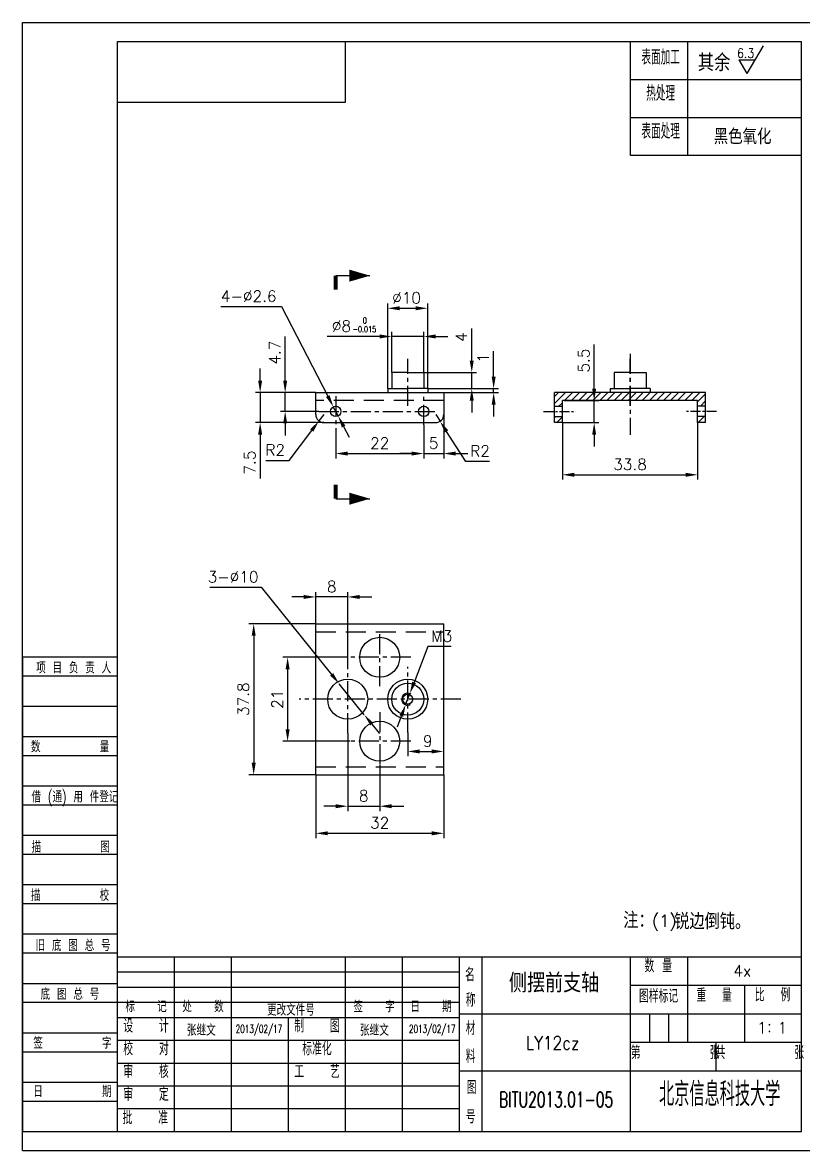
# Model space of a CAD drawing. Extents: x 2854 to 5858, y -1165 to 723.
# Drawn here: x 4616.8 to 4812.1, y -1165.2 to -883 of the extents above; entities that cross this region are included whole.
import ezdxf
from ezdxf.enums import TextEntityAlignment as Align

# ---------------------------------------------------------------- set-up
doc = ezdxf.new("R2010")
doc.units = 0
doc.header["$MEASUREMENT"] = 0
doc.linetypes.add('PF_CENTER', pattern=[2, 1.25, -0.25, 0.25, -0.25])
doc.linetypes.add('PF_DASHED', pattern=[0.75, 0.5, -0.25])
doc.layers.get('0').update_dxf_attribs({"linetype": 'CONTINUOUS'})
doc.layers.get('DEFPOINTS').update_dxf_attribs({"linetype": 'CONTINUOUS'})
for name, color, linetype in [('SMPEN_CENTER', 4, 'PF_CENTER'), ('SMPEN_DASHED', 2, 'PF_DASHED'), ('SMPEN_DIM', 3, 'CONTINUOUS'), ('SMPEN_HATCH', 6, 'CONTINUOUS'), ('SMPEN_TEXT', 6, 'CONTINUOUS'), ('SMPEN_THICK', 7, 'CONTINUOUS')]:
    doc.layers.add(name, color=color, linetype=linetype)
doc.styles.get("Standard").update_dxf_attribs({"font": 'txt.shx', "bigfont": 'hshztxt.shx'})
doc.styles.add('STYLE1', font='complex.shx', dxfattribs={"bigfont": 'hzdx.shx'})
doc.dimstyles.get("Standard").update_dxf_attribs({"dimtxt": 3, "dimasz": 3, "dimexe": 0.18, "dimexo": 0.5, "dimgap": 1, "dimtad": 1, "dimtoh": 1, "dimdec": 1, "dimzin": 0, "dimdsep": 46, "dimtxsty": 'Standard', "dimcen": 0, "dimadec": 1, "dimazin": 0, "dimtfac": 1, "dimtdec": 1, "dimtofl": 0, "dimtmove": 0, "dimatfit": 3, "dimfxl": 0, "dimtolj": 1, "dimtzin": 0, "dimarcsym": 0})
doc.dimstyles.new('STANDARD$0', dxfattribs={"dimtxt": 3, "dimasz": 3, "dimexe": 0.18, "dimexo": 0.5, "dimgap": 1, "dimtad": 1, "dimtoh": 1, "dimdec": 1, "dimzin": 0, "dimdsep": 46, "dimtxsty": 'Standard', "dimcen": 0, "dimadec": 1, "dimazin": 0, "dimtfac": 1, "dimtdec": 1, "dimtofl": 0, "dimtmove": 0, "dimatfit": 3, "dimfxl": 0, "dimtolj": 1, "dimtzin": 0, "dimarcsym": 0})

# ---------------------------------------------------------------- blocks, each defined once
blk = doc.blocks.new('ADDBOX')
for p, q in [((0, 125), (0, 0)), ((0, 125), (25, 125)), ((25, 0), (25, 125))]:
    blk.add_line(p, q)
at = {"color": 1}
for p, q in [((0, 120), (25, 120)), ((0, 99), (25, 99)), ((0, 86), (25, 86)), ((0, 73), (25, 73)), ((0, 60), (25, 60)), ((0, 47), (25, 47)), ((0, 21), (25, 21)), ((0, 8), (25, 8))]:
    blk.add_line(p, q, dxfattribs=at)
for points in [[(0, 112), (25, 112)], [(0, 34), (25, 34)]]:
    blk.add_lwpolyline(points, dxfattribs=at)
for points in [[(0, 104), (25, 104)], [(0, 91), (25, 91)], [(0, 78), (25, 78)], [(0, 65), (25, 65)], [(0, 52), (25, 52)], [(0, 39), (25, 39)], [(0, 26), (25, 26)], [(0, 13), (25, 13)], [(0, 0), (25, 0)]]:
    blk.add_lwpolyline(points)
at = {"color": 1, "width": 0.67}
for s, p in [('项 目 负 责 人', (3.58, 120.61)), ('数        量', (2.2, 99.8)), ('借 (通) 用 件登记', (2.35, 86.62)), ('描        图', (2.35, 73.41)), ('描        校', (2.2, 60.68)), ('旧 底 图 总 号', (3.43, 47.48)), (' 底 图 总 号', (2.97, 34.66)), ('签        字', (2.82, 21.77)), ('日        期', (2.82, 9.04))]:
    blk.add_text(s, height=3, dxfattribs=at).set_placement(p)
at = {"color": 1, "ltscale": 20, "width": 0.67}
blk.add_attdef('PRJMANAGER', text='', height=3.5, dxfattribs=at).set_placement((1.5, 113), align=Align.BOTTOM_LEFT)
at = {"color": 1, "width": 0.67}
for tag, p in [('NUM', (1.5, 92)), ('DRAFTER', (1.5, 66)), ('DVERI', (1.5, 53)), ('OLDDRAWNO', (1.5, 40)), ('DRAWNO', (1.5, 27)), ('SIGNER', (1.5, 14)), ('DATE', (1.5, 1))]:
    blk.add_attdef(tag, text='', height=3.5, dxfattribs=at).set_placement(p, align=Align.BOTTOM_LEFT)
blk = doc.blocks.new('*D308')
at = {"layer": 'DEFPOINTS', "color": 0, "ltscale": 10}
for p in [(4694.53, -979.11), (4695.73, -981.42)]:
    blk.add_point(p, dxfattribs=at)
at = {"layer": 'SMPEN_DIM', "color": 0, "lineweight": -2, "ltscale": 10}
for p, q in [((4666.37, -954.07), (4681.57, -954.07)), ((4681.57, -954.07), (4693.15, -976.45)), ((4695.73, -981.42), (4694.53, -979.11)), ((4697.11, -984.08), (4698.49, -986.75))]:
    blk.add_line(p, q, dxfattribs=at)
at = {"layer": 'SMPEN_DIM', "color": 0, "ltscale": 10}
for points in [[(4693.6, -976.22), (4692.71, -976.68), (4694.53, -979.11)], [(4697.55, -983.85), (4696.66, -984.31), (4695.73, -981.42)]]:
    blk.add_solid(points, dxfattribs=at)
at = {"layer": 'SMPEN_DIM', "color": 0, "ltscale": 10, "insert": (4673.37, -951.47), "char_height": 2.8, "attachment_point": 5}
blk.add_mtext('\\A1;4-∅2.6', dxfattribs=at)
blk = doc.blocks.new('*D307')
at = {"layer": 'DEFPOINTS', "color": 0, "ltscale": 10}
for p in [(4676.23, -975.57), (4690.13, -975.57), (4692.13, -983.07)]:
    blk.add_point(p, dxfattribs=at)
at = {"layer": 'SMPEN_DIM', "color": 0, "lineweight": -2, "ltscale": 10}
for p, q in [((4676.23, -972.57), (4676.23, -969.57)), ((4690.13, -975.57), (4675.03, -975.57)), ((4676.23, -975.57), (4676.23, -983.07)), ((4692.13, -983.07), (4675.03, -983.07)), ((4676.23, -986.07), (4676.23, -997.07))]:
    blk.add_line(p, q, dxfattribs=at)
at = {"layer": 'SMPEN_DIM', "color": 0, "ltscale": 10}
for points in [[(4675.73, -972.57), (4676.73, -972.57), (4676.23, -975.57)], [(4675.73, -986.07), (4676.73, -986.07), (4676.23, -983.07)]]:
    blk.add_solid(points, dxfattribs=at)
at = {"layer": 'SMPEN_DIM', "color": 0, "ltscale": 10, "insert": (4673.63, -993.07), "char_height": 2.8, "attachment_point": 5, "rotation": 90}
blk.add_mtext('\\A1;7.5', dxfattribs=at)
blk = doc.blocks.new('*D306')
at = {"layer": 'DEFPOINTS', "color": 0, "ltscale": 10}
for p in [(4695.99, -1048.39), (4702.27, -1056.17)]:
    blk.add_point(p, dxfattribs=at)
at = {"layer": 'SMPEN_DIM', "color": 0, "lineweight": -2, "ltscale": 10}
for p, q in [((4663.63, -1024.28), (4676.5, -1024.28)), ((4676.5, -1024.28), (4694.1, -1046.06)), ((4702.27, -1056.17), (4695.99, -1048.39)), ((4704.16, -1058.5), (4706.04, -1060.84))]:
    blk.add_line(p, q, dxfattribs=at)
at = {"layer": 'SMPEN_DIM', "color": 0, "ltscale": 10}
for points in [[(4694.49, -1045.75), (4693.71, -1046.37), (4695.99, -1048.39)], [(4704.55, -1058.19), (4703.77, -1058.82), (4702.27, -1056.17)]]:
    blk.add_solid(points, dxfattribs=at)
at = {"layer": 'SMPEN_DIM', "color": 0, "ltscale": 10, "insert": (4669.47, -1021.68), "char_height": 2.8, "attachment_point": 5}
blk.add_mtext('\\A1;3-∅10', dxfattribs=at)
blk = doc.blocks.new('*D305')
at = {"layer": 'DEFPOINTS', "color": 0, "ltscale": 10}
for p in [(4690.13, -1033.38), (4674.62, -1071.18), (4690.13, -1071.18)]:
    blk.add_point(p, dxfattribs=at)
at = {"layer": 'SMPEN_DIM', "color": 0, "lineweight": -2, "ltscale": 10}
for p, q in [((4690.13, -1033.38), (4673.42, -1033.38)), ((4674.62, -1036.38), (4674.62, -1068.18)), ((4690.13, -1071.18), (4673.42, -1071.18))]:
    blk.add_line(p, q, dxfattribs=at)
at = {"layer": 'SMPEN_DIM', "color": 0, "ltscale": 10}
for points in [[(4674.12, -1036.38), (4675.12, -1036.38), (4674.62, -1033.38)], [(4674.12, -1068.18), (4675.12, -1068.18), (4674.62, -1071.18)]]:
    blk.add_solid(points, dxfattribs=at)
at = {"layer": 'SMPEN_DIM', "color": 0, "ltscale": 10, "insert": (4672.02, -1052.28), "char_height": 2.8, "attachment_point": 5, "rotation": 90}
blk.add_mtext('\\A1;37.8', dxfattribs=at)
blk = doc.blocks.new('*D304')
at = {"layer": 'DEFPOINTS', "color": 0, "ltscale": 10}
for p in [(4698.13, -1060.8), (4706.13, -1068.66), (4706.13, -1079.04)]:
    blk.add_point(p, dxfattribs=at)
at = {"layer": 'SMPEN_DIM', "color": 0, "lineweight": -2, "ltscale": 10}
for p, q in [((4698.13, -1060.8), (4698.13, -1080.24)), ((4706.13, -1068.66), (4706.13, -1080.24)), ((4695.13, -1079.04), (4692.13, -1079.04)), ((4698.13, -1079.04), (4706.13, -1079.04)), ((4709.13, -1079.04), (4712.13, -1079.04))]:
    blk.add_line(p, q, dxfattribs=at)
at = {"layer": 'SMPEN_DIM', "color": 0, "ltscale": 10}
for points in [[(4695.13, -1078.54), (4695.13, -1079.54), (4698.13, -1079.04)], [(4709.13, -1078.54), (4709.13, -1079.54), (4706.13, -1079.04)]]:
    blk.add_solid(points, dxfattribs=at)
at = {"layer": 'SMPEN_DIM', "color": 0, "ltscale": 10, "insert": (4702.13, -1076.44), "char_height": 2.8, "attachment_point": 5}
blk.add_mtext('\\A1;8', dxfattribs=at)
blk = doc.blocks.new('*D303')
at = {"layer": 'DEFPOINTS', "color": 0, "ltscale": 10}
for p in [(4690.13, -1071.18), (4722.13, -1071.18), (4722.13, -1085.82)]:
    blk.add_point(p, dxfattribs=at)
at = {"layer": 'SMPEN_DIM', "color": 0, "lineweight": -2, "ltscale": 10}
for p, q in [((4690.13, -1071.18), (4690.13, -1087.02)), ((4722.13, -1071.18), (4722.13, -1087.02)), ((4693.13, -1085.82), (4719.13, -1085.82))]:
    blk.add_line(p, q, dxfattribs=at)
at = {"layer": 'SMPEN_DIM', "color": 0, "ltscale": 10}
for points in [[(4693.13, -1085.32), (4693.13, -1086.32), (4690.13, -1085.82)], [(4719.13, -1085.32), (4719.13, -1086.32), (4722.13, -1085.82)]]:
    blk.add_solid(points, dxfattribs=at)
at = {"layer": 'SMPEN_DIM', "color": 0, "ltscale": 10, "insert": (4706.13, -1083.22), "char_height": 2.8, "attachment_point": 5}
blk.add_mtext('\\A1;32', dxfattribs=at)
blk = doc.blocks.new('*D302')
at = {"layer": 'DEFPOINTS', "color": 0, "ltscale": 10}
for p in [(4697.66, -1041.78), (4683.1, -1062.78), (4698.66, -1062.78)]:
    blk.add_point(p, dxfattribs=at)
at = {"layer": 'SMPEN_DIM', "color": 0, "lineweight": -2, "ltscale": 10}
for p, q in [((4697.66, -1041.78), (4681.9, -1041.78)), ((4683.1, -1044.78), (4683.1, -1059.78)), ((4698.66, -1062.78), (4681.9, -1062.78))]:
    blk.add_line(p, q, dxfattribs=at)
at = {"layer": 'SMPEN_DIM', "color": 0, "ltscale": 10}
for points in [[(4682.6, -1044.78), (4683.6, -1044.78), (4683.1, -1041.78)], [(4682.6, -1059.78), (4683.6, -1059.78), (4683.1, -1062.78)]]:
    blk.add_solid(points, dxfattribs=at)
at = {"layer": 'SMPEN_DIM', "color": 0, "ltscale": 10, "insert": (4680.5, -1052.28), "char_height": 2.8, "attachment_point": 5, "rotation": 90}
blk.add_mtext('\\A1;21', dxfattribs=at)
blk = doc.blocks.new('*D301')
at = {"layer": 'DEFPOINTS', "color": 0, "ltscale": 10}
for p in [(4690.13, -1026.69), (4690.13, -1033.38), (4698.13, -1043.76)]:
    blk.add_point(p, dxfattribs=at)
at = {"layer": 'SMPEN_DIM', "color": 0, "lineweight": -2, "ltscale": 10}
for p, q in [((4687.13, -1026.69), (4684.13, -1026.69)), ((4690.13, -1033.38), (4690.13, -1025.49)), ((4698.13, -1026.69), (4690.13, -1026.69)), ((4698.13, -1043.76), (4698.13, -1025.49)), ((4701.13, -1026.69), (4704.13, -1026.69))]:
    blk.add_line(p, q, dxfattribs=at)
at = {"layer": 'SMPEN_DIM', "color": 0, "ltscale": 10}
for points in [[(4687.13, -1026.19), (4687.13, -1027.19), (4690.13, -1026.69)], [(4701.13, -1026.19), (4701.13, -1027.19), (4698.13, -1026.69)]]:
    blk.add_solid(points, dxfattribs=at)
at = {"layer": 'SMPEN_DIM', "color": 0, "ltscale": 10, "insert": (4694.13, -1024.09), "char_height": 2.8, "attachment_point": 5}
blk.add_mtext('\\A1;8', dxfattribs=at)
blk = doc.blocks.new('*D300')
at = {"layer": 'DEFPOINTS', "color": 0, "ltscale": 10}
for p in [(4713.13, -1060.62), (4722.13, -1065.34), (4722.13, -1071.18)]:
    blk.add_point(p, dxfattribs=at)
at = {"layer": 'SMPEN_DIM', "color": 0, "lineweight": -2, "ltscale": 10}
for p, q in [((4713.13, -1060.62), (4713.13, -1066.54)), ((4716.13, -1065.34), (4719.13, -1065.34)), ((4722.13, -1071.18), (4722.13, -1064.14))]:
    blk.add_line(p, q, dxfattribs=at)
at = {"layer": 'SMPEN_DIM', "color": 0, "ltscale": 10}
for points in [[(4716.13, -1064.84), (4716.13, -1065.84), (4713.13, -1065.34)], [(4719.13, -1064.84), (4719.13, -1065.84), (4722.13, -1065.34)]]:
    blk.add_solid(points, dxfattribs=at)
at = {"layer": 'SMPEN_DIM', "color": 0, "ltscale": 10, "insert": (4718.13, -1062.74), "char_height": 2.8, "attachment_point": 5}
blk.add_mtext('\\A1;9', dxfattribs=at)
blk = doc.blocks.new('*D299')
at = {"layer": 'DEFPOINTS', "color": 0, "ltscale": 10}
for p in [(4713.66, -1050.88), (4712.6, -1053.68)]:
    blk.add_point(p, dxfattribs=at)
at = {"layer": 'SMPEN_DIM', "color": 0, "lineweight": -2, "ltscale": 10}
for p, q in [((4718.13, -1039.09), (4714.73, -1048.07)), ((4724, -1039.09), (4718.13, -1039.09)), ((4712.6, -1053.68), (4713.66, -1050.88)), ((4711.53, -1056.49), (4710.47, -1059.29))]:
    blk.add_line(p, q, dxfattribs=at)
at = {"layer": 'SMPEN_DIM', "color": 0, "ltscale": 10}
for points in [[(4714.26, -1047.9), (4715.19, -1048.25), (4713.66, -1050.88)], [(4711.06, -1056.31), (4712, -1056.67), (4712.6, -1053.68)]]:
    blk.add_solid(points, dxfattribs=at)
at = {"layer": 'SMPEN_DIM', "color": 0, "ltscale": 10, "insert": (4721.67, -1036.49), "char_height": 2.8, "attachment_point": 5}
blk.add_mtext('\\A1;M3', dxfattribs=at)
blk = doc.blocks.new('*D298')
at = {"layer": 'DEFPOINTS', "color": 0, "ltscale": 10}
for p in [(4717.13, -961.53), (4709.13, -970.57), (4717.13, -970.57)]:
    blk.add_point(p, dxfattribs=at)
at = {"layer": 'SMPEN_DIM', "color": 0, "lineweight": -2, "ltscale": 10}
for p, q in [((4706.13, -961.53), (4693.03, -961.53)), ((4709.13, -970.57), (4709.13, -960.33)), ((4717.13, -961.53), (4709.13, -961.53)), ((4717.13, -970.57), (4717.13, -960.33)), ((4720.13, -961.53), (4723.13, -961.53))]:
    blk.add_line(p, q, dxfattribs=at)
at = {"layer": 'SMPEN_DIM', "color": 0, "ltscale": 10}
for points in [[(4706.13, -961.03), (4706.13, -962.03), (4709.13, -961.53)], [(4720.13, -961.03), (4720.13, -962.03), (4717.13, -961.53)]]:
    blk.add_solid(points, dxfattribs=at)
at = {"layer": 'SMPEN_DIM', "color": 0, "ltscale": 10, "insert": (4696.57, -958.93), "char_height": 2.8, "attachment_point": 5}
blk.add_mtext('\\A1;%%C8', dxfattribs=at)
blk = doc.blocks.new('*D297')
at = {"layer": 'DEFPOINTS', "color": 0, "ltscale": 10}
for p in [(4717.13, -983.66), (4695.13, -985.1), (4717.13, -990.82)]:
    blk.add_point(p, dxfattribs=at)
at = {"layer": 'SMPEN_DIM', "color": 0, "lineweight": -2, "ltscale": 10}
for p, q in [((4717.13, -983.66), (4717.13, -992.02)), ((4695.13, -985.1), (4695.13, -992.02)), ((4698.13, -990.82), (4714.13, -990.82))]:
    blk.add_line(p, q, dxfattribs=at)
at = {"layer": 'SMPEN_DIM', "color": 0, "ltscale": 10}
for points in [[(4698.13, -990.32), (4698.13, -991.32), (4695.13, -990.82)], [(4714.13, -990.32), (4714.13, -991.32), (4717.13, -990.82)]]:
    blk.add_solid(points, dxfattribs=at)
at = {"layer": 'SMPEN_DIM', "color": 0, "ltscale": 10, "insert": (4706.13, -988.22), "char_height": 2.8, "attachment_point": 5}
blk.add_mtext('\\A1;22', dxfattribs=at)
blk = doc.blocks.new('*D296')
at = {"layer": 'DEFPOINTS', "color": 0, "ltscale": 10}
for p in [(4682.49, -975.57), (4690.13, -975.57), (4690.91, -980.27)]:
    blk.add_point(p, dxfattribs=at)
at = {"layer": 'SMPEN_DIM', "color": 0, "lineweight": -2, "ltscale": 10}
for p, q in [((4682.49, -972.57), (4682.49, -961.57)), ((4690.13, -975.57), (4681.29, -975.57)), ((4682.49, -980.27), (4682.49, -975.57)), ((4690.91, -980.27), (4681.29, -980.27)), ((4682.49, -983.27), (4682.49, -986.27))]:
    blk.add_line(p, q, dxfattribs=at)
at = {"layer": 'SMPEN_DIM', "color": 0, "ltscale": 10}
for points in [[(4681.99, -972.57), (4682.99, -972.57), (4682.49, -975.57)], [(4681.99, -983.27), (4682.99, -983.27), (4682.49, -980.27)]]:
    blk.add_solid(points, dxfattribs=at)
at = {"layer": 'SMPEN_DIM', "color": 0, "ltscale": 10, "insert": (4679.89, -965.57), "char_height": 2.8, "attachment_point": 5, "rotation": 90}
blk.add_mtext('\\A1;4.7', dxfattribs=at)
blk = doc.blocks.new('*D295')
at = {"layer": 'DEFPOINTS', "color": 0, "ltscale": 10}
for p in [(4692.13, -981.07), (4690.93, -982.66)]:
    blk.add_point(p, dxfattribs=at)
at = {"layer": 'SMPEN_DIM', "color": 0, "lineweight": -2, "ltscale": 10}
for p, q in [((4692.13, -981.07), (4690.93, -982.66)), ((4683.53, -992.52), (4689.13, -985.06)), ((4677.66, -992.52), (4683.53, -992.52))]:
    blk.add_line(p, q, dxfattribs=at)
at = {"layer": 'SMPEN_DIM', "color": 0, "ltscale": 10}
blk.add_solid([(4688.73, -984.76), (4689.53, -985.36), (4690.93, -982.66)], dxfattribs=at)
at = {"layer": 'SMPEN_DIM', "color": 0, "ltscale": 10, "insert": (4680, -989.92), "char_height": 2.8, "attachment_point": 5}
blk.add_mtext('\\A1;R2', dxfattribs=at)
blk = doc.blocks.new('*D294')
at = {"layer": 'DEFPOINTS', "color": 0, "ltscale": 10}
for p in [(4717.13, -970.57), (4718.13, -974.57), (4729.14, -974.57)]:
    blk.add_point(p, dxfattribs=at)
at = {"layer": 'SMPEN_DIM', "color": 0, "lineweight": -2, "ltscale": 10}
for p, q in [((4729.14, -967.57), (4729.14, -959.57)), ((4717.13, -970.57), (4730.34, -970.57)), ((4729.14, -974.57), (4729.14, -970.57)), ((4718.13, -974.57), (4730.34, -974.57)), ((4729.14, -977.57), (4729.14, -980.57))]:
    blk.add_line(p, q, dxfattribs=at)
at = {"layer": 'SMPEN_DIM', "color": 0, "ltscale": 10}
for points in [[(4728.64, -967.57), (4729.64, -967.57), (4729.14, -970.57)], [(4728.64, -977.57), (4729.64, -977.57), (4729.14, -974.57)]]:
    blk.add_solid(points, dxfattribs=at)
at = {"layer": 'SMPEN_DIM', "color": 0, "ltscale": 10, "insert": (4726.54, -961.7), "char_height": 2.8, "attachment_point": 5, "rotation": 90}
blk.add_mtext('\\A1;4', dxfattribs=at)
blk = doc.blocks.new('*D293')
at = {"layer": 'DEFPOINTS', "color": 0, "ltscale": 10}
for p in [(4718.13, -974.57), (4722.13, -975.57), (4734.62, -975.57)]:
    blk.add_point(p, dxfattribs=at)
at = {"layer": 'SMPEN_DIM', "color": 0, "lineweight": -2, "ltscale": 10}
for p, q in [((4734.62, -971.57), (4734.62, -965.23)), ((4718.13, -974.57), (4735.82, -974.57)), ((4722.13, -975.57), (4735.82, -975.57)), ((4734.62, -975.57), (4734.62, -974.57)), ((4734.62, -978.57), (4734.62, -981.57))]:
    blk.add_line(p, q, dxfattribs=at)
at = {"layer": 'SMPEN_DIM', "color": 0, "ltscale": 10}
for points in [[(4734.12, -971.57), (4735.12, -971.57), (4734.62, -974.57)], [(4734.12, -978.57), (4735.12, -978.57), (4734.62, -975.57)]]:
    blk.add_solid(points, dxfattribs=at)
at = {"layer": 'SMPEN_DIM', "color": 0, "ltscale": 10, "insert": (4732.02, -966.9), "char_height": 2.8, "attachment_point": 5, "rotation": 90}
blk.add_mtext('\\A1;1', dxfattribs=at)
blk = doc.blocks.new('*D292')
at = {"layer": 'DEFPOINTS', "color": 0, "ltscale": 10}
for p in [(4718.13, -954.48), (4708.13, -974.57), (4718.13, -974.57)]:
    blk.add_point(p, dxfattribs=at)
at = {"layer": 'SMPEN_DIM', "color": 0, "lineweight": -2, "ltscale": 10}
for p, q in [((4708.13, -974.57), (4708.13, -953.28)), ((4718.13, -974.57), (4718.13, -953.28)), ((4711.13, -954.48), (4715.13, -954.48))]:
    blk.add_line(p, q, dxfattribs=at)
at = {"layer": 'SMPEN_DIM', "color": 0, "ltscale": 10}
for points in [[(4711.13, -953.98), (4711.13, -954.98), (4708.13, -954.48)], [(4715.13, -953.98), (4715.13, -954.98), (4718.13, -954.48)]]:
    blk.add_solid(points, dxfattribs=at)
at = {"layer": 'SMPEN_DIM', "color": 0, "ltscale": 10, "insert": (4712.85, -951.88), "char_height": 2.8, "attachment_point": 5}
blk.add_mtext('\\A1;%%c10', dxfattribs=at)
blk = doc.blocks.new('*D291')
at = {"layer": 'DEFPOINTS', "color": 0, "ltscale": 10}
for p in [(4722.13, -981.07), (4717.13, -983.66), (4722.13, -990.82)]:
    blk.add_point(p, dxfattribs=at)
at = {"layer": 'SMPEN_DIM', "color": 0, "lineweight": -2, "ltscale": 10}
for p, q in [((4722.13, -981.07), (4722.13, -992.02)), ((4717.13, -983.66), (4717.13, -992.02)), ((4714.13, -990.82), (4711.13, -990.82)), ((4717.13, -990.82), (4722.13, -990.82)), ((4725.13, -990.82), (4728.13, -990.82))]:
    blk.add_line(p, q, dxfattribs=at)
at = {"layer": 'SMPEN_DIM', "color": 0, "ltscale": 10}
for points in [[(4714.13, -990.32), (4714.13, -991.32), (4717.13, -990.82)], [(4725.13, -990.32), (4725.13, -991.32), (4722.13, -990.82)]]:
    blk.add_solid(points, dxfattribs=at)
at = {"layer": 'SMPEN_DIM', "color": 0, "ltscale": 10, "insert": (4719.63, -988.22), "char_height": 2.8, "attachment_point": 5}
blk.add_mtext('\\A1;5', dxfattribs=at)
blk = doc.blocks.new('*D290')
at = {"layer": 'DEFPOINTS', "color": 0, "ltscale": 10}
for p in [(4720.13, -981.07), (4721.21, -982.75)]:
    blk.add_point(p, dxfattribs=at)
at = {"layer": 'SMPEN_DIM', "color": 0, "lineweight": -2, "ltscale": 10}
for p, q in [((4720.13, -981.07), (4721.21, -982.75)), ((4727.69, -992.79), (4722.84, -985.27)), ((4733.56, -992.79), (4727.69, -992.79))]:
    blk.add_line(p, q, dxfattribs=at)
at = {"layer": 'SMPEN_DIM', "color": 0, "ltscale": 10}
blk.add_solid([(4723.26, -985), (4722.42, -985.54), (4721.21, -982.75)], dxfattribs=at)
at = {"layer": 'SMPEN_DIM', "color": 0, "ltscale": 10, "insert": (4731.22, -990.19), "char_height": 2.8, "attachment_point": 5}
blk.add_mtext('\\A1;R2', dxfattribs=at)
blk = doc.blocks.new('*D289')
at = {"layer": 'DEFPOINTS', "color": 0, "ltscale": 10}
for p in [(4751.82, -983.07), (4785.62, -983.07), (4785.62, -996.13)]:
    blk.add_point(p, dxfattribs=at)
at = {"layer": 'SMPEN_DIM', "color": 0, "lineweight": -2, "ltscale": 10}
for p, q in [((4751.82, -983.07), (4751.82, -997.33)), ((4785.62, -983.07), (4785.62, -997.33)), ((4754.82, -996.13), (4782.62, -996.13))]:
    blk.add_line(p, q, dxfattribs=at)
at = {"layer": 'SMPEN_DIM', "color": 0, "ltscale": 10}
for points in [[(4754.82, -995.63), (4754.82, -996.63), (4751.82, -996.13)], [(4782.62, -995.63), (4782.62, -996.63), (4785.62, -996.13)]]:
    blk.add_solid(points, dxfattribs=at)
at = {"layer": 'SMPEN_DIM', "color": 0, "ltscale": 10, "insert": (4768.72, -993.53), "char_height": 2.8, "attachment_point": 5}
blk.add_mtext('\\A1;33.8', dxfattribs=at)
blk = doc.blocks.new('*D288')
at = {"layer": 'DEFPOINTS', "color": 0, "ltscale": 10}
for p in [(4752.35, -977.57), (4759.75, -977.57), (4751.82, -983.07)]:
    blk.add_point(p, dxfattribs=at)
at = {"layer": 'SMPEN_DIM', "color": 0, "lineweight": -2, "ltscale": 10}
for p, q in [((4759.75, -974.57), (4759.75, -963.57)), ((4752.35, -977.57), (4760.95, -977.57)), ((4759.75, -983.07), (4759.75, -977.57)), ((4751.82, -983.07), (4760.95, -983.07)), ((4759.75, -986.07), (4759.75, -989.07))]:
    blk.add_line(p, q, dxfattribs=at)
at = {"layer": 'SMPEN_DIM', "color": 0, "ltscale": 10}
for points in [[(4759.25, -974.57), (4760.25, -974.57), (4759.75, -977.57)], [(4759.25, -986.07), (4760.25, -986.07), (4759.75, -983.07)]]:
    blk.add_solid(points, dxfattribs=at)
at = {"layer": 'SMPEN_DIM', "color": 0, "ltscale": 10, "insert": (4757.15, -967.57), "char_height": 2.8, "attachment_point": 5, "rotation": 90}
blk.add_mtext('\\A1;5.5', dxfattribs=at)
blk = doc.blocks.new('ADDBOX3')
at = {"layer": 'SMPEN_THICK', "ltscale": 8}
for p, q in [((-45, -30), (-45, 0)), ((-30, 0), (-30, -30)), ((-45, -10), (0, -10)), ((-45, -20), (0, -20)), ((0, -30), (-45, -30))]:
    blk.add_line(p, q, dxfattribs=at)
at = {"layer": 'SMPEN_TEXT', "ltscale": 8, "width": 0.667}
for s, p in [('表面加工', (-37.05, -7.32)), ('热处理', (-37.05, -16.82)), ('表面处理', (-37.05, -26.82))]:
    blk.add_text(s, height=4, dxfattribs=at).set_placement(p, align=Align.BOTTOM_CENTER)
at = {"layer": 'SMPEN_TEXT', "ltscale": 8}
for tag, p in [('HEATTREATMENT', (-15.54, -17.14)), ('SURFACETREATMENT', (-13.33, -26.97))]:
    blk.add_attdef(tag, text='', height=3.5, dxfattribs=at).set_placement(p, align=Align.BOTTOM_CENTER)

msp = doc.modelspace()

# ---------------------------------------------------------------- hatches: boundary and pattern name
at = {"layer": 'SMPEN_HATCH'}
h = msp.add_hatch(dxfattribs=at)
h.set_pattern_fill('ANSI31', color=256, scale=10, style=0)
h.set_pattern_definition([(45, (2202.0306, -1965.1783), (-0.8838835, 0.8838835), [])])
h.paths.add_polyline_path([(4751.82, -983.07), (4751.82, -981.57), (4749.82, -981.57), (4749.82, -983.07)])
h.paths.add_polyline_path([(4749.82, -975.57), (4749.82, -978.97), (4751.82, -978.97), (4751.82, -977.57), (4768.72, -977.57), (4768.72, -975.57)])
h.paths.add_polyline_path([(4768.72, -975.57), (4768.72, -977.57), (4785.62, -977.57), (4785.62, -978.97), (4787.62, -978.97), (4787.62, -975.57)])
h.paths.add_polyline_path([(4787.62, -983.07), (4787.62, -981.57), (4785.62, -981.57), (4785.62, -983.07)])

# ---------------------------------------------------------------- linework, layer by layer
for p, q in [((4640.58, -887.75), (4811.58, -887.75)), ((4690.13, -975.57), (4722.13, -975.57)), ((4690.13, -977.57), (4690.13, -975.57)), ((4708.13, -974.57), (4713.13, -974.57)), ((4708.13, -974.57), (4708.13, -975.57)), ((4718.13, -974.57), (4713.13, -974.57)), ((4718.13, -974.57), (4718.13, -975.57)), ((4787.62, -975.57), (4749.82, -975.57)), ((4749.82, -983.07), (4749.82, -975.57)), ((4763.72, -974.57), (4768.72, -974.57)), ((4763.72, -974.57), (4763.72, -975.57)), ((4773.72, -974.57), (4768.72, -974.57)), ((4773.72, -974.57), (4773.72, -975.57)), ((4787.62, -983.07), (4787.62, -975.57)), ((4690.13, -981.07), (4690.13, -977.57)), ((4749.82, -978.97), (4751.82, -978.97)), ((4785.62, -977.57), (4751.82, -977.57)), ((4751.82, -983.07), (4751.82, -977.57)), ((4785.62, -983.07), (4785.62, -977.57)), ((4787.62, -978.97), (4785.62, -978.97)), ((4749.82, -981.57), (4751.82, -981.57)), ((4787.62, -981.57), (4785.62, -981.57)), ((4751.82, -983.07), (4749.82, -983.07)), ((4787.62, -983.07), (4785.62, -983.07)), ((4690.13, -1033.38), (4722.13, -1033.38)), ((4690.13, -1071.18), (4690.13, -1033.38)), ((4722.13, -1071.18), (4722.13, -1033.38)), ((4690.13, -1071.18), (4722.13, -1071.18)), ((4640.58, -1160.4), (4811.58, -1160.4))]:
    msp.add_line(p, q)
at = {"linetype": 'Continuous'}
for p, q in [((4640.58, -1160.4), (4640.58, -887.75)), ((4811.58, -1160.4), (4811.58, -887.75))]:
    msp.add_line(p, q, dxfattribs=at)
at = {"ltscale": 2}
for p, q in [((4713.13, -970.57), (4709.13, -970.57)), ((4713.13, -970.57), (4717.13, -970.57)), ((4768.72, -970.57), (4764.72, -970.57)), ((4768.72, -970.57), (4772.72, -970.57))]:
    msp.add_line(p, q, dxfattribs=at)
at = {"ltscale": 4}
for p, q in [((4709.13, -970.57), (4709.13, -974.57)), ((4717.13, -970.57), (4717.13, -974.57)), ((4764.72, -970.57), (4764.72, -974.57)), ((4772.72, -970.57), (4772.72, -974.57)), ((4722.13, -975.57), (4722.13, -981.07))]:
    msp.add_line(p, q, dxfattribs=at)
at = {"ltscale": 8}
msp.add_line((4692.13, -983.07), (4720.13, -983.07), dxfattribs=at)
at = {"color": 7}
for p, q in [((4640.58, -1116.7), (4811.58, -1116.7)), ((4640.58, -1116.7), (4811.58, -1116.7)), ((4640.58, -1160.4), (4640.58, -1116.7)), ((4726.08, -1160.4), (4726.08, -1116.7)), ((4768.83, -1160.4), (4768.83, -1116.7)), ((4726.08, -1130.95), (4811.58, -1130.95)), ((4640.58, -1131.9), (4726.08, -1131.9)), ((4726.08, -1145.2), (4811.58, -1145.2))]:
    msp.add_line(p, q, dxfattribs=at)
at = {"color": 6}
for p, q in [((4654.83, -1160.4), (4654.83, -1116.7)), ((4669.08, -1160.4), (4669.08, -1116.7)), ((4697.58, -1160.4), (4697.58, -1116.7)), ((4711.83, -1160.4), (4711.83, -1116.7)), ((4731.78, -1160.4), (4731.78, -1116.7)), ((4783.08, -1116.7), (4783.08, -1138.08)), ((4640.58, -1120.5), (4726.08, -1120.5)), ((4640.58, -1124.3), (4726.08, -1124.3)), ((4797.33, -1123.83), (4797.33, -1138.08)), ((4640.58, -1128.1), (4726.08, -1128.1)), ((4773.58, -1130.95), (4773.58, -1138.08)), ((4778.33, -1130.95), (4778.33, -1138.08)), ((4683.33, -1160.4), (4683.33, -1131.9)), ((4640.58, -1137.6), (4726.08, -1137.6)), ((4790.2, -1138.08), (4790.2, -1145.2)), ((4640.58, -1143.3), (4726.08, -1143.3)), ((4640.58, -1149), (4726.08, -1149)), ((4640.58, -1154.7), (4726.08, -1154.7))]:
    msp.add_line(p, q, dxfattribs=at)
for centre, radius in [((4695.13, -980.27), 1.3), ((4717.13, -980.27), 1.3), ((4706.13, -1041.78), 5), ((4698.13, -1052.28), 5), ((4713.13, -1052.28), 5), ((4713.13, -1052.28), 4), ((4713.13, -1052.28), 1.25), ((4706.13, -1062.78), 5)]:
    msp.add_circle(centre, radius)
msp.add_arc((4692.13, -981.07), 2, 180, 270)
at = {"ltscale": 4}
msp.add_arc((4720.13, -981.07), 2, 270, 0, dxfattribs=at)
at = {"layer": 'SMPEN_CENTER', "ltscale": 4}
for p, q in [((4713.13, -978.86), (4713.13, -967.14)), ((4768.72, -965.88), (4768.72, -986.13)), ((4768.72, -978.86), (4768.72, -967.14)), ((4695.13, -976.45), (4695.13, -985.1)), ((4717.13, -983.66), (4717.13, -976.59)), ((4690.91, -980.27), (4720.02, -980.27)), ((4706.13, -1049.03), (4706.13, -1035.91)), ((4713.9, -1041.78), (4697.66, -1041.78)), ((4698.13, -1060.8), (4698.13, -1043.76)), ((4713.13, -1060.62), (4713.13, -1044.18)), ((4726.4, -1052.28), (4686.01, -1052.28)), ((4706.13, -1055.54), (4706.13, -1068.66)), ((4713.9, -1062.78), (4698.66, -1062.78))]:
    msp.add_line(p, q, dxfattribs=at)
at = {"layer": 'SMPEN_CENTER', "ltscale": 2}
for p, q in [((4747.05, -980.27), (4755.06, -980.27)), ((4790.38, -980.27), (4782.38, -980.27))]:
    msp.add_line(p, q, dxfattribs=at)
at = {"layer": 'SMPEN_DASHED', "ltscale": 10}
for p, q in [((4722.13, -977.57), (4690.13, -977.57)), ((4690.13, -1035.38), (4722.13, -1035.38)), ((4690.13, -1069.18), (4722.13, -1069.18))]:
    msp.add_line(p, q, dxfattribs=at)
at = {"layer": 'SMPEN_DIM'}
for p, q in [((4801.98, -888.79), (4797.95, -895.77)), ((4795.95, -892.32), (4799.94, -892.32)), ((4795.95, -892.32), (4797.95, -895.77)), ((4695.13, -946.32), (4703.69, -946.32)), ((4695.13, -1002.12), (4703.69, -1002.12))]:
    msp.add_line(p, q, dxfattribs=at)
for points in [[(4703.69, -946.32, 0, 3, 0), (4698.57, -946.32, 3, 3, 0)], [(4703.69, -1002.12, 0, 3, 0), (4698.57, -1002.12, 3, 3, 0)]]:
    msp.add_lwpolyline(points, format="xyseb", dxfattribs=at)
at = {"layer": 'SMPEN_DIM', "const_width": 1}
for points in [[(4695.13, -949.81), (4695.13, -946.32)], [(4695.13, -998.62), (4695.13, -1002.12)]]:
    msp.add_lwpolyline(points, dxfattribs=at)
at = {"layer": 'SMPEN_DIM'}
msp.add_arc((4713.13, -1052.28), 1.5, 56.3189, 298.1263, dxfattribs=at)
at = {"layer": 'SMPEN_THICK', "color": 1}
for p, q in [((4616.83, -883), (4816.33, -883)), ((4616.83, -883), (4816.33, -883)), ((4616.83, -883), (4716.58, -883)), ((4616.83, -883), (4716.58, -883)), ((4716.58, -883), (4766.45, -883)), ((4716.58, -883), (4816.33, -883)), ((4616.83, -1165.15), (4816.33, -1165.15)), ((4616.83, -1165.15), (4816.33, -1165.15))]:
    msp.add_line(p, q, dxfattribs=at)
at = {"layer": 'SMPEN_THICK', "color": 1, "linetype": 'Continuous'}
for p, q in [((4616.83, -1165.15), (4616.83, -883)), ((4616.83, -1165.15), (4616.83, -883)), ((4616.83, -1165.15), (4616.83, -883)), ((4616.83, -1165.15), (4616.83, -883)), ((4616.83, -1165.15), (4616.83, -883)), ((4616.83, -1165.15), (4616.83, -883)), ((4616.83, -1165.15), (4616.83, -883)), ((4616.83, -1165.15), (4616.83, -883)), ((4616.83, -1165.15), (4616.83, -883)), ((4697.58, -902.95), (4697.58, -887.75)), ((4640.58, -902.95), (4697.58, -902.95)), ((4616.83, -1165.15), (4616.83, -1024.08)), ((4616.83, -1165.15), (4616.83, -1024.08)), ((4616.83, -1165.15), (4616.83, -1024.08)), ((4616.83, -1165.15), (4616.83, -1024.08)), ((4616.83, -1165.15), (4616.83, -1024.08)), ((4616.83, -1165.15), (4616.83, -1024.08)), ((4616.83, -1165.15), (4616.83, -1024.08)), ((4616.83, -1165.15), (4616.83, -1024.08)), ((4616.83, -1165.15), (4616.83, -1024.08)), ((4616.83, -1165.15), (4616.83, -1024.08)), ((4616.83, -1165.15), (4616.83, -1024.08))]:
    msp.add_line(p, q, dxfattribs=at)
at = {"layer": 'SMPEN_THICK', "color": 7, "linetype": 'Continuous'}
msp.add_line((4640.58, -1103.4), (4640.58, -1096.75), dxfattribs=at)
at = {"layer": 'SMPEN_THICK'}
for p, q in [((4768.83, -1123.83), (4811.58, -1123.83)), ((4768.83, -1138.08), (4811.58, -1138.08))]:
    msp.add_line(p, q, dxfattribs=at)

# ---------------------------------------------------------------- block references
at = {"layer": 'SMPEN_THICK', "xscale": 0.9499999999998181, "yscale": 0.9500000000002728, "zscale": 0.95}
for name, p in [('ADDBOX3', (4811.58, -887.75)), ('ADDBOX', (4616.83, -1160.4))]:
    msp.add_blockref(name, p, dxfattribs=at)

# ---------------------------------------------------------------- texts
at = {"color": 6, "width": 0.67}
for s, height, p in [('数 量', 3.325, (4775.77, -1121.61)), ('图样标记', 3.325, (4775.86, -1129.18)), ('重  量', 3.325, (4789.74, -1128.99)), ('比  例', 3.325, (4804.35, -1128.89)), ('标   记', 2.85, (4647.7, -1131.43)), ('处   数', 2.85, (4661.95, -1131.43)), ('签   字', 2.85, (4704.7, -1131.43)), ('日   期', 2.85, (4718.95, -1131.43)), ('设   计', 3.325, (4647.7, -1136.65)), ('制   图', 3.325, (4690.45, -1136.65)), ('校   对', 3.325, (4647.7, -1142.35)), ('标准化', 3.325, (4690.45, -1142.35)), ('第        张', 3.325, (4780, -1143.31)), ('共        张', 3.325, (4801.18, -1143.31)), ('审   核', 3.325, (4647.7, -1148.05)), ('工   艺', 3.325, (4690.45, -1148.05)), ('审   定', 3.325, (4647.7, -1153.75)), ('批   准', 3.325, (4647.5, -1159.61))]:
    msp.add_text(s, height=height, dxfattribs=at).set_placement(p, align=Align.BOTTOM_CENTER)
at = {"color": 6}
for s, height, width, p in [('名', 3.33, 0.67, (4727.46, -1122.86)), ('称', 3.33, 0.67, (4727.64, -1129.18)), ('更改文件号', 2.85, 0.67, (4677.96, -1131.43)), ('材', 3.33, 0.667, (4727.64, -1136.23)), ('料', 3.33, 0.67, (4727.64, -1143.29)), ('图', 3.33, 0.67, (4727.88, -1151.07)), ('号', 3.33, 0.67, (4727.64, -1158.36))]:
    msp.add_text(s, height=height, dxfattribs=dict(at, width=width)).set_placement(p)
at = {"layer": 'SMPEN_DIM', "style": 'STYLE1'}
for s, height, p in [('其余', 4.275, (4789.73, -892.79)), ('黑色氧化', 3.8, (4796.87, -911.33))]:
    msp.add_text(s, height=height, dxfattribs=at).set_placement(p, align=Align.MIDDLE)
at = {"layer": 'SMPEN_DIM'}
for s, height, width, p in [('6.3', 2.375, 0.85, (4797.62, -890.66)), ('-0.015', 1.5, 0.75, (4702.31, -959.72)), ('0', 1.5, 0.75, (4702.4, -957.53))]:
    msp.add_text(s, height=height, dxfattribs=dict(at, width=width)).set_placement(p, align=Align.MIDDLE)
for s, height, p in [('注：', 4, (4770.82, -1107.37)), ('(1)', 3, (4777.26, -1107.93)), ('锐边倒钝。', 4, (4789.27, -1107.64))]:
    msp.add_text(s, height=height, dxfattribs=at).set_placement(p, align=Align.MIDDLE)
at = {"layer": 'SMPEN_DIM', "ltscale": 8}
for s, p in [('4x', (4796.78, -1120.21)), ('1：1', (4804.26, -1134.47))]:
    msp.add_text(s, height=2.85, dxfattribs=at).set_placement(p, align=Align.MIDDLE)
for s, height, width, p in [('张继文', 2.85, 0.85, (4661.51, -1134.9)), ('2013/02/17', 2, 0.6667, (4675.94, -1134.9)), ('张继文', 2.85, 0.85, (4704.8, -1134.9)), ('2013/02/17', 2, 0.6667, (4719.26, -1134.9)), ('LY12cz', 3.325, 0.85, (4749.34, -1138.27)), ('BITU2013.01-05', 3.8, 0.6667, (4750.24, -1152.43))]:
    msp.add_text(s, height=height, dxfattribs=dict(at, width=width)).set_placement(p, align=Align.MIDDLE)
at = {"layer": 'SMPEN_HATCH'}
msp.add_text('侧摆前支轴', height=4.75, dxfattribs=at).set_placement((4749.73, -1123), align=Align.MIDDLE)
at = {"layer": 'SMPEN_TEXT', "width": 0.667}
msp.add_text('北京信息科技大学', height=5.985, dxfattribs=at).set_placement((4791.15, -1155.86), align=Align.BOTTOM_CENTER)

# ---------------------------------------------------------------- dimensions: what is measured, and where the dimension line sits
at = {"layer": 'SMPEN_DIM'}
for p1, p2, text, picture, middle in [((4695.73, -981.42), (4694.53, -979.11), '4-<>', '*D308', (4673.37, -954.07)), ((4702.27, -1056.17), (4695.99, -1048.39), '3-<>', '*D306', (4669.47, -1024.28)), ((4712.6, -1053.68), (4713.66, -1050.88), 'M3', '*D299', (4721.67, -1039.09))]:
    dim = msp.add_diameter_dim_2p(p1=p1, p2=p2, text=text, dimstyle='Standard', override={"dimtxt": 2.8, "dimasz": 3, "dimexe": 1.2, "dimexo": 0, "dimgap": 1.2, "dimtad": 1, "dimtih": 0, "dimzin": 8, "dimcen": 2.5, "dimtofl": 1}, dxfattribs=at)
    dim.commit()
    dim.dimension.update_dxf_attribs({"geometry": picture, "text_midpoint": middle, "dimtype": 163})
for base, p1, p2, text, picture, middle in [((4718.13, -954.48), (4708.13, -974.57), (4718.13, -974.57), '%%c<>', '*D292', (4712.85, -954.48)), ((4717.13, -961.53), (4709.13, -970.57), (4717.13, -970.57), '%%C<>', '*D298', (4696.57, -961.53))]:
    dim = msp.add_linear_dim(base=base, p1=p1, p2=p2, text=text, dimstyle='STANDARD$0', override={"dimtxt": 2.8, "dimasz": 3, "dimexe": 1.2, "dimexo": 0, "dimgap": 1.2, "dimtad": 1, "dimtih": 0, "dimzin": 8, "dimcen": 2.5, "dimtofl": 1}, dxfattribs=at)
    dim.commit()
    dim.dimension.update_dxf_attribs({"geometry": picture, "text_midpoint": middle, "dimtype": 160})
for base, p1, p2, picture, middle in [((4682.49, -975.57), (4690.91, -980.27), (4690.13, -975.57), '*D296', (4682.49, -965.57)), ((4729.14, -974.57), (4717.13, -970.57), (4718.13, -974.57), '*D294', (4729.14, -961.7)), ((4734.62, -975.57), (4718.13, -974.57), (4722.13, -975.57), '*D293', (4734.62, -966.9)), ((4676.23, -975.57), (4692.13, -983.07), (4690.13, -975.57), '*D307', (4676.23, -993.07))]:
    dim = msp.add_linear_dim(base=base, p1=p1, p2=p2, angle=90, dimstyle='STANDARD$0', override={"dimtxt": 2.8, "dimasz": 3, "dimexe": 1.2, "dimexo": 0, "dimgap": 1.2, "dimtad": 1, "dimtih": 0, "dimtoh": 0, "dimzin": 8, "dimcen": 2.5, "dimtofl": 1}, dxfattribs=at)
    dim.commit()
    dim.dimension.update_dxf_attribs({"geometry": picture, "text_midpoint": middle, "dimtype": 160})
for base, p1, p2, picture, middle in [((4759.75, -977.57), (4751.82, -983.07), (4752.35, -977.57), '*D288', (4757.15, -967.57)), ((4674.62, -1071.18), (4690.13, -1033.38), (4690.13, -1071.18), '*D305', (4672.02, -1052.28)), ((4683.1, -1062.78), (4697.66, -1041.78), (4698.66, -1062.78), '*D302', (4680.5, -1052.28))]:
    dim = msp.add_linear_dim(base=base, p1=p1, p2=p2, angle=90, dimstyle='STANDARD$0', override={"dimtxt": 2.8, "dimasz": 3, "dimexe": 1.2, "dimexo": 0, "dimgap": 1.2, "dimtad": 1, "dimtih": 0, "dimtoh": 0, "dimzin": 8, "dimcen": 2.5, "dimtofl": 1}, dxfattribs=at)
    dim.commit()
    dim.dimension.update_dxf_attribs({"geometry": picture, "text_midpoint": middle})
for center, mpoint, picture, middle in [((4692.13, -981.07), (4690.93, -982.66), '*D295', (4680, -992.52)), ((4720.13, -981.07), (4721.21, -982.75), '*D290', (4731.22, -992.79))]:
    dim = msp.add_radius_dim(center=center, mpoint=mpoint, dimstyle='Standard', override={"dimtxt": 2.8, "dimasz": 3, "dimexe": 1.2, "dimexo": 0, "dimgap": 1.2, "dimtad": 1, "dimtih": 0, "dimzin": 8, "dimcen": 2.5, "dimtofl": 1}, dxfattribs=at)
    dim.commit()
    dim.dimension.update_dxf_attribs({"geometry": picture, "text_midpoint": middle, "dimtype": 164})
for base, p1, p2, override, picture, middle in [((4722.13, -990.82), (4717.13, -983.66), (4722.13, -981.07), {"dimtxt": 2.8, "dimasz": 3, "dimexe": 1.2, "dimexo": 0, "dimgap": 1.2, "dimtad": 1, "dimtih": 0, "dimzin": 8, "dimcen": 2.5, "dimtofl": 1}, '*D291', (4719.63, -988.22)), ((4717.13, -990.82), (4695.13, -985.1), (4717.13, -983.66), {"dimtxt": 2.8, "dimasz": 3, "dimexe": 1.2, "dimexo": 0, "dimgap": 1.2, "dimtad": 1, "dimtih": 0, "dimzin": 8, "dimcen": 2.5, "dimtofl": 1}, '*D297', (4706.13, -988.22)), ((4785.62, -996.13), (4751.82, -983.07), (4785.62, -983.07), {"dimtxt": 2.8, "dimasz": 3, "dimexe": 1.2, "dimexo": 0, "dimgap": 1.2, "dimtad": 1, "dimtih": 0, "dimtoh": 0, "dimzin": 8, "dimcen": 2.5, "dimtofl": 1}, '*D289', (4768.72, -993.53)), ((4690.13, -1026.69), (4698.13, -1043.76), (4690.13, -1033.38), {"dimtxt": 2.8, "dimasz": 3, "dimexe": 1.2, "dimexo": 0, "dimgap": 1.2, "dimtad": 1, "dimtih": 0, "dimtoh": 0, "dimzin": 8, "dimcen": 2.5, "dimtofl": 1}, '*D301', (4694.13, -1024.09)), ((4706.13, -1079.04), (4698.13, -1060.8), (4706.13, -1068.66), {"dimtxt": 2.8, "dimasz": 3, "dimexe": 1.2, "dimexo": 0, "dimgap": 1.2, "dimtad": 1, "dimtih": 0, "dimtoh": 0, "dimzin": 8, "dimcen": 2.5, "dimtofl": 1}, '*D304', (4702.13, -1076.44)), ((4722.13, -1085.82), (4690.13, -1071.18), (4722.13, -1071.18), {"dimtxt": 2.8, "dimasz": 3, "dimexe": 1.2, "dimexo": 0, "dimgap": 1.2, "dimtad": 1, "dimtih": 0, "dimtoh": 0, "dimzin": 8, "dimcen": 2.5, "dimtofl": 1}, '*D303', (4706.13, -1083.22))]:
    dim = msp.add_linear_dim(base=base, p1=p1, p2=p2, dimstyle='STANDARD$0', override=override, dxfattribs=at)
    dim.commit()
    dim.dimension.update_dxf_attribs({"geometry": picture, "text_midpoint": middle})
dim = msp.add_linear_dim(base=(4722.13, -1065.34), p1=(4713.13, -1060.62), p2=(4722.13, -1071.18), dimstyle='STANDARD$0', override={"dimtxt": 2.8, "dimasz": 3, "dimexe": 1.2, "dimexo": 0, "dimgap": 1.2, "dimtad": 1, "dimtih": 0, "dimzin": 8, "dimcen": 2.5, "dimtofl": 1}, dxfattribs=at)
dim.commit()
dim.dimension.update_dxf_attribs({"geometry": '*D300', "text_midpoint": (4718.13, -1065.34), "dimtype": 160})

doc.saveas('drawing.dxf')
